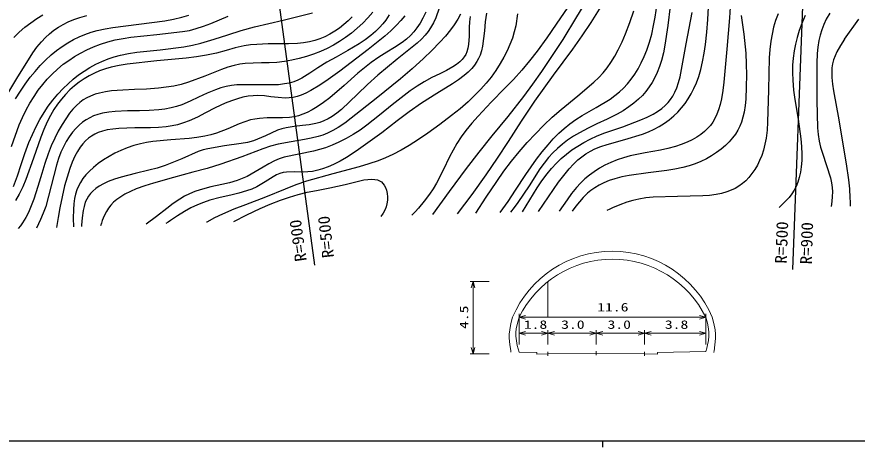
# Model space of a CAD drawing. Units: millimetres, scale not verified. Extents: x 40000 to 680000, y 20000 to 380000.
# Drawn here: x 177086 to 307551, y 204000 to 270808 of the extents above; entities that cross this region are included whole.
import ezdxf
from ezdxf.enums import TextEntityAlignment as Align

# ---------------------------------------------------------------- set-up
doc = ezdxf.new("R2010")
doc.units = ezdxf.units.MM
doc.header["$LTSCALE"] = 1000
for name, color, linetype, lineweight in [('M-BGD', 7, 'Continuous', 25), ('M-STR-HTXT', 7, 'Continuous', 13), ('M-TTL-BAND', 7, 'Continuous', 25)]:
    doc.layers.add(name, color=color, linetype=linetype, lineweight=lineweight)
doc.styles.add('ＭＳ ゴシック', font='')
doc.styles.get('ＭＳ ゴシック').set_extended_font_data('MS Gothic')

# ---------------------------------------------------------------- blocks, each defined once
blk = doc.blocks.new('BUHIN69')
at = {"color": 7, "linetype": 'Continuous', "lineweight": 13}
blk.add_lwpolyline([(296, -998), (0, 0), (778, -689)], dxfattribs=at)
blk = doc.blocks.new('BUHIN70')
at = {"color": 7, "linetype": 'Continuous', "lineweight": 13}
blk.add_lwpolyline([(-296, 998), (0, 0), (-778, 689)], dxfattribs=at)

msp = doc.modelspace()

# ---------------------------------------------------------------- linework, layer by layer
at = {"layer": 'M-BGD'}
for p, q in [((300227, 304002), (297529, 231591)), ((223341, 232244), (214165, 299823))]:
    msp.add_line(p, q, dxfattribs=at)
for points in [[(241677, 240102), (244263, 243697), (246904, 247263), (248876, 249806), (250896, 252313), (253362, 255346), (255780, 258415), (257218, 260345), (258607, 262312), (260268, 264784), (261886, 267300), (264050, 270786), (266161, 274298)], [(243197, 273685), (242120, 270653), (241755, 269868), (241335, 269109), (240946, 268520), (240502, 267959), (239907, 267316), (239256, 266702), (236148, 264221), (233123, 261729), (231547, 260307), (229975, 258806), (228743, 257596), (227475, 256434), (226763, 255860), (226026, 255343), (225397, 254969), (224743, 254651), (224136, 254423), (223505, 254251), (222493, 254062), (221444, 253928), (220163, 253780), (218887, 253572), (218225, 253410), (217574, 253188), (215705, 252344), (213820, 251561), (212888, 251313), (211939, 251123), (209338, 250760), (206755, 250338), (205993, 250147), (205250, 249897), (202706, 248779), (200140, 247717), (198878, 247331), (197597, 247002), (195466, 246503), (193277, 245928), (192264, 245602), (191269, 245219), (190554, 244886), (189873, 244504), (189353, 244148), (188882, 243754), (188517, 243376), (188197, 242957), (187932, 242502), (187718, 242015), (187518, 241384), (187370, 240720), (187218, 239623), (187121, 238479), (187113, 238372), (187105, 238254)], [(252119, 240456), (253345, 242146), (254522, 243873), (256124, 246304), (257780, 248707), (258639, 249848), (259552, 250959), (260370, 251864), (261232, 252728), (262057, 253473), (262923, 254173), (263863, 254845), (264836, 255466), (267036, 256727), (269192, 258032), (269943, 258569), (270663, 259159), (271294, 259754), (271891, 260400), (272478, 261129), (273021, 261898), (273549, 262756), (274027, 263646), (274480, 264621), (274877, 265617), (275293, 266858), (275650, 268110), (275951, 269435), (276193, 270771), (276483, 272834)], [(258101, 240573), (259608, 242842), (261194, 245120), (261991, 246184), (262833, 247208), (263490, 247920), (264182, 248581), (264796, 249089), (265440, 249545), (266125, 249949), (266839, 250300), (267763, 250677), (268728, 251004), (271472, 251765), (274246, 252597), (275142, 252949), (276012, 253354), (276834, 253801), (277632, 254304), (278367, 254838), (279063, 255418), (279687, 256013), (280273, 256656), (280823, 257340), (281325, 258062), (281788, 258838), (282204, 259655), (282601, 260576), (282942, 261519), (283279, 262654), (283559, 263811), (283815, 265149), (284010, 266493), (284211, 268437), (284355, 270400), (284535, 273253)], [(287906, 273144), (287732, 270665), (287313, 265762), (286829, 260654), (286685, 259367), (286482, 258091), (286287, 257211), (286036, 256353), (285778, 255671), (285465, 255014), (285136, 254460), (284757, 253940), (284328, 253452), (283845, 252992), (283268, 252533), (282639, 252110), (281908, 251695), (281131, 251325), (280240, 250971), (279331, 250675), (278176, 250364), (277015, 250112), (274653, 249691), (272300, 249211), (271287, 248929), (270274, 248585), (269325, 248201), (268390, 247756), (267538, 247287), (266711, 246763), (265971, 246225), (265264, 245636), (264595, 244996), (263964, 244307), (263211, 243378), (262501, 242408), (261898, 241528), (261301, 240629)], [(176547, 244478), (177170, 246145), (177745, 247857), (178330, 249593), (178965, 251293), (179503, 252557), (180094, 253792), (180685, 254891), (181328, 255961), (181978, 256928), (182675, 257858), (183455, 258787), (184292, 259689), (185036, 260426), (185825, 261122), (186662, 261779), (187536, 262389), (188435, 262943), (189361, 263443), (190294, 263880), (191255, 264264), (192224, 264582), (193206, 264841), (194445, 265097), (195708, 265296), (199361, 265692), (203013, 266148), (204343, 266410), (205656, 266730), (207750, 267333), (209836, 267997), (211912, 268657), (214004, 269258), (218429, 270289), (222979, 271412)], [(232348, 271506), (231595, 270650), (230785, 269815), (229929, 269019), (229051, 268284), (228137, 267598), (227199, 266968), (226231, 266391), (225253, 265877), (224242, 265413), (223169, 264993), (222058, 264623), (220935, 264312), (219790, 264058), (218635, 263863), (217472, 263727), (216270, 263654), (215052, 263641), (213781, 263626), (212525, 263551), (211685, 263439), (210854, 263266), (209852, 262985), (208860, 262645), (206297, 261612), (203716, 260638), (202595, 260319), (201473, 260063), (200280, 259863), (199070, 259722), (197237, 259591), (195347, 259518), (193559, 259437), (191782, 259296), (190854, 259166), (189942, 258977), (189231, 258774), (188538, 258514), (187954, 258232), (187398, 257897), (186855, 257496), (186344, 257041), (185795, 256467), (185277, 255837), (184676, 254991), (184121, 254106), (183518, 253054), (182968, 251975), (182434, 250784), (181951, 249561), (181429, 248046), (180959, 246496), (180371, 244474), (179729, 242480), (179333, 241440), (178883, 240429), (178467, 239629), (177993, 238851), (177665, 238378), (177314, 237923)], [(240591, 271516), (240122, 270574), (239681, 269812), (239188, 269080), (238713, 268478), (238195, 267917), (237577, 267359), (236908, 266836), (235742, 266045), (234530, 265294), (233298, 264528), (232105, 263716), (231046, 262912), (230030, 262065), (227888, 260153), (225669, 258253), (224709, 257512), (223719, 256823), (222959, 256362), (222180, 255958), (221498, 255669), (220801, 255437), (220134, 255283), (219442, 255185), (218308, 255116), (217157, 255106), (215942, 255100), (214738, 255033), (214058, 254942), (213380, 254790), (212497, 254519), (211619, 254185), (209862, 253427), (208089, 252729), (207194, 252471), (206278, 252270), (205058, 252075), (203824, 251939), (201013, 251735), (198180, 251468), (197228, 251315), (196292, 251105), (195241, 250812), (194208, 250462), (193240, 250072), (192293, 249626), (191404, 249141), (190530, 248595), (189741, 248036), (188985, 247426), (188374, 246861), (187803, 246252), (187352, 245687), (186956, 245095), (186651, 244537), (186399, 243948), (186193, 243301), (186042, 242622), (185926, 241777), (185868, 240910), (185859, 239571), (185901, 238214)], [(249979, 271373), (249795, 270018), (249669, 268638), (249551, 267427), (249376, 266245), (249216, 265537), (248999, 264850), (248783, 264343), (248510, 263858), (248133, 263314), (247703, 262800), (247148, 262240), (246531, 261703), (245668, 261049), (244738, 260421), (242289, 258919), (239916, 257395), (238010, 256041), (236160, 254654), (233730, 252803), (231228, 250973), (229760, 249947), (228252, 248966), (227270, 248393), (226270, 247880), (225425, 247509), (224565, 247198), (223794, 246979), (223000, 246817), (222280, 246727), (221537, 246696), (220235, 246731), (218946, 246705), (218435, 246631), (217941, 246497), (217393, 246270), (216861, 245983), (215618, 245176), (214336, 244416), (213551, 244067), (212746, 243774), (211538, 243420), (210308, 243124), (208667, 242752), (207045, 242322), (206076, 241995), (205129, 241611), (204113, 241131), (203124, 240598), (202019, 239926), (200949, 239205), (200590, 238953), (200232, 238699)], [(262611, 272323), (260812, 269664), (259355, 267558), (257850, 265488), (256688, 263984), (255471, 262508), (254188, 261092), (252850, 259705), (250740, 257572), (248684, 255408), (247710, 254296), (246787, 253151), (246072, 252175), (245402, 251157), (244804, 250128), (244255, 249064), (243282, 247020), (242251, 244998), (241725, 244119), (241143, 243264), (240312, 242178), (239425, 241118), (238936, 240558), (238437, 239993)], [(245524, 240233), (247765, 243238), (249962, 246286), (251705, 248847), (253405, 251450), (255437, 254590), (257518, 257695), (260426, 261747), (263381, 265779), (264839, 267832), (266254, 269926), (267827, 272394)], [(248354, 240328), (249943, 242811), (251586, 245268), (252714, 246844), (253891, 248385), (255086, 249851), (256333, 251287), (257593, 252646), (258898, 253965), (260219, 255215), (261584, 256424), (264163, 258518), (266690, 260648), (267421, 261370), (268107, 262132), (268726, 262912), (269305, 263738), (269901, 264701), (270449, 265702), (271039, 266917), (271582, 268176), (272264, 269949), (272893, 271753)], [(278513, 272443), (278138, 269448), (277699, 266423), (277460, 265226), (277162, 264042), (276866, 263093), (276513, 262162), (276155, 261380), (275746, 260631), (275281, 259918), (274760, 259229), (274196, 258595), (273586, 257999), (272871, 257389), (272116, 256824), (271223, 256238), (270302, 255705), (268741, 254911), (267155, 254172), (265787, 253525), (264439, 252820), (263499, 252266), (262588, 251659), (261788, 251051), (261020, 250391), (260316, 249709), (259650, 248979), (258946, 248101), (258289, 247186), (256601, 244558), (254863, 241963), (254311, 241227), (253751, 240497)], [(255609, 240530), (256709, 242416), (257861, 244271), (258611, 245371), (259406, 246432), (260113, 247281), (260866, 248091), (261618, 248810), (262414, 249487), (263272, 250138), (264174, 250745), (265115, 251305), (266080, 251810), (267208, 252321), (268356, 252775), (271143, 253748), (273988, 254806), (274939, 255226), (275857, 255697), (276554, 256118), (277206, 256581), (277724, 257019), (278194, 257495), (278588, 257979), (278938, 258506), (279266, 259120), (279548, 259779), (279831, 260614), (280064, 261493), (280987, 266589), (281906, 271478)], [(303280, 271392), (302753, 270425), (302370, 269606), (302046, 268770), (301796, 267951), (301605, 267115), (301444, 266116), (301341, 265088), (301274, 263632), (301266, 262157), (301296, 257836), (301385, 253595), (301495, 252540), (301666, 251483), (301878, 250550), (302151, 249624), (302810, 247726), (303410, 245815), (303577, 245061), (303685, 244291), (303718, 243613), (303690, 242920), (303609, 242143), (303500, 241363)], [(174770, 257341), (177107, 261239), (179558, 265208), (180208, 266086), (180902, 266923), (181514, 267574), (182168, 268182), (182844, 268720), (183556, 269209), (184295, 269639), (185076, 270022), (185960, 270385), (186875, 270695), (187946, 270989)], [(176246, 250671), (177446, 254015), (177958, 255196), (178525, 256351), (179115, 257421), (179756, 258457), (180411, 259406), (181112, 260315), (181820, 261136), (182576, 261922), (183421, 262700), (184305, 263431), (185141, 264050), (186022, 264626), (186973, 265175), (187955, 265672), (189002, 266133), (190083, 266544), (191212, 266908), (192366, 267216), (193576, 267464), (194794, 267652), (198819, 268050), (202795, 268504), (203873, 268708), (204947, 268972), (206079, 269335), (207194, 269755), (209917, 270920)], [(176604, 267607), (177450, 268416), (178344, 269187), (179241, 269890), (180174, 270545), (181123, 271138)], [(176896, 258053), (177650, 259288), (178378, 260369), (179154, 261413), (179918, 262343), (180736, 263245), (181559, 264086), (182428, 264889), (183258, 265571), (184132, 266212), (184996, 266773), (185889, 267279), (186761, 267707), (187654, 268079), (188609, 268411), (189582, 268686), (190785, 268954), (192015, 269166), (196047, 269641), (200087, 270177), (201395, 270432), (202694, 270748), (203802, 271074)], [(229145, 270814), (228527, 270173), (227877, 269588), (227186, 269047), (226459, 268554), (225692, 268107), (224917, 267724), (224112, 267393), (223338, 267137), (222541, 266936), (221617, 266775), (220675, 266672), (219245, 266601), (217808, 266590), (216088, 266590), (214367, 266530), (213385, 266437), (212394, 266282), (210987, 265970), (209585, 265599), (208069, 265189), (206544, 264839), (204968, 264573), (203383, 264366), (198834, 263948), (194230, 263465), (192989, 263258), (191753, 262990), (190840, 262736), (189938, 262421), (189121, 262073), (188315, 261664), (187535, 261198), (186784, 260678), (186041, 260090), (185327, 259447), (184646, 258752), (184002, 258008), (183406, 257228), (182855, 256408), (182301, 255467), (181800, 254497), (181279, 253332), (180809, 252136), (179689, 248853), (178501, 245558), (178000, 244407), (177443, 243281), (176900, 242311)], [(234914, 271134), (234361, 270296), (233912, 269704), (233417, 269152), (232760, 268513), (232060, 267918), (231168, 267249), (230224, 266618), (228482, 265574), (226678, 264565), (225241, 263749), (223837, 262881), (222598, 262056), (221353, 261299), (220725, 260981), (220068, 260717), (219368, 260520), (218641, 260379), (217721, 260272), (216784, 260224), (214022, 260258), (211251, 260232), (210422, 260150), (209598, 260006), (208763, 259781), (207933, 259494), (206617, 258942), (205307, 258328), (204009, 257719), (202690, 257166), (201875, 256885), (201049, 256664), (200088, 256484), (199114, 256363), (197644, 256265), (196143, 256226), (194258, 256193), (192354, 256100), (191369, 255992), (190390, 255825), (189682, 255648), (189000, 255415), (188402, 255145), (187829, 254821), (187278, 254434), (186759, 253996), (186229, 253467), (185730, 252883), (185229, 252197), (184773, 251472), (184326, 250642), (183935, 249789), (183550, 248791), (183227, 247785), (182422, 244548), (181566, 241355), (181186, 240334), (180745, 239321), (180439, 238668), (180125, 238018)], [(237312, 270983), (236692, 270219), (236027, 269496), (235141, 268637), (234202, 267810), (231615, 265731), (229010, 263712), (227243, 262373), (225431, 261076), (224106, 260197), (222718, 259349), (221979, 258963), (221226, 258637), (220608, 258432), (219981, 258286), (219361, 258211), (218723, 258197), (217638, 258268), (216532, 258401), (215525, 258517), (214513, 258574), (213756, 258552), (213006, 258470), (212185, 258316), (211364, 258099), (210400, 257775), (209439, 257388), (207882, 256659), (206355, 255878), (205116, 255239), (203857, 254659), (202961, 254328), (202055, 254058), (201182, 253867), (200283, 253733), (199070, 253627), (197830, 253579), (195419, 253561), (192950, 253481), (192016, 253389), (191100, 253239), (190404, 253069), (189730, 252844), (189180, 252599), (188664, 252304), (188198, 251965), (187767, 251577), (187325, 251092), (186920, 250557), (186493, 249885), (186110, 249166), (185691, 248235), (185325, 247271), (184885, 245909), (184512, 244560), (184115, 242863), (183781, 241177), (183514, 239648), (183264, 238124)], [(245976, 271236), (245531, 270426), (244994, 269585), (244397, 268765), (243617, 267808), (242778, 266876), (241520, 265588), (240218, 264341), (238440, 262740), (236632, 261194), (232877, 258134), (229011, 255063), (228000, 254321), (226966, 253636), (226152, 253163), (225315, 252748), (224599, 252452), (223851, 252209), (222805, 251947), (221727, 251739), (219688, 251417), (217652, 251033), (216456, 250708), (215279, 250326), (212035, 249097), (208772, 247927), (206612, 247276), (204434, 246682), (201410, 245885), (198302, 245002), (196946, 244570), (195606, 244079), (194727, 243700), (193880, 243270), (193221, 242872), (192607, 242432), (192118, 242011), (191668, 241545), (191303, 241083), (190986, 240584), (190649, 239906), (190361, 239189), (190213, 238778), (190065, 238355)], [(247486, 270855), (247378, 270018), (247329, 269160), (247298, 267806), (247208, 266496), (247111, 265927), (246957, 265383), (246784, 264974), (246560, 264598), (246247, 264201), (245875, 263827), (245369, 263418), (244798, 263035), (243816, 262483), (242767, 261965), (241530, 261367), (240347, 260729), (239232, 260042), (238160, 259310), (236731, 258240), (235349, 257131), (233396, 255522), (231417, 253969), (230376, 253228), (229290, 252528), (228221, 251922), (227103, 251358), (226069, 250897), (225013, 250492), (224079, 250194), (223125, 249952), (220852, 249502), (218600, 248995), (217826, 248751), (217074, 248450), (216191, 247999), (215321, 247487), (214090, 246726), (212833, 246021), (212088, 245687), (211309, 245406), (210115, 245060), (208898, 244769), (207221, 244396), (205572, 243967), (204734, 243689), (203912, 243353), (203136, 242962), (202378, 242511), (201362, 241818), (200365, 241064), (198773, 239804), (197176, 238596)], [(254811, 271276), (254552, 269426), (254316, 268463), (254022, 267516), (253647, 266519), (253216, 265544), (252698, 264528), (252127, 263539), (251440, 262480), (250708, 261461), (249942, 260502), (249124, 259574), (248158, 258576), (247147, 257618), (245890, 256520), (244591, 255465), (242771, 254080), (240903, 252734), (239458, 251758), (237990, 250837), (236736, 250117), (235458, 249454), (234345, 248936), (233204, 248472), (231744, 247964), (230255, 247510), (226141, 246423), (222045, 245277), (220393, 244702), (218762, 244071), (215685, 242823), (212582, 241631), (210794, 240931), (209023, 240172), (207791, 239581), (206581, 238932), (206563, 238922), (206546, 238913)], [(289553, 271026), (289930, 268088), (290246, 265151), (290336, 263474), (290366, 261789), (290336, 259929), (290245, 258040), (290150, 257020), (289995, 256002), (289821, 255230), (289588, 254467), (289333, 253829), (289024, 253217), (288639, 252598), (288201, 252009), (287678, 251409), (287103, 250842), (286435, 250266), (285723, 249732), (284952, 249231), (284151, 248782), (283285, 248367), (282395, 248007), (281457, 247694), (280493, 247436), (279244, 247172), (277985, 246968), (275082, 246611), (272147, 246189), (271033, 245957), (269934, 245667), (269054, 245377), (268203, 245033), (267485, 244682), (266802, 244281), (266214, 243867), (265662, 243406), (265027, 242780), (264429, 242107), (263851, 241393), (263284, 240663)], [(295258, 271267), (294892, 270231), (294583, 269178), (294332, 268116), (294139, 267037), (293976, 265756), (293873, 264461), (293773, 259450), (293647, 254456), (293553, 253221), (293399, 251987), (293224, 251041), (292988, 250097), (292728, 249293), (292409, 248504), (292060, 247786), (291651, 247085), (291220, 246461), (290739, 245869), (290258, 245369), (289734, 244913), (289193, 244523), (288613, 244181), (287970, 243876), (287300, 243626), (286509, 243401), (285683, 243229), (284641, 243084), (283577, 242996), (279657, 242929), (275862, 242805), (274750, 242687), (273644, 242509), (272715, 242302), (271799, 242036), (270681, 241627), (269566, 241154), (269125, 240956), (268685, 240757)], [(299452, 271001), (298932, 269768), (298542, 268701), (298208, 267608), (297952, 266563), (297755, 265504), (297613, 264403), (297528, 263281), (297503, 262123), (297537, 260952), (297670, 259439), (297860, 257954), (298366, 254929), (298817, 251864), (298918, 250691), (298960, 249487), (298940, 248500), (298859, 247506), (298734, 246670), (298552, 245854), (298337, 245151), (298067, 244476), (297773, 243895), (297427, 243345), (296984, 242778), (296484, 242236), (295957, 241724), (295414, 241222)], [(305588, 267333), (307800, 270464)], [(305588, 267333), (304960, 266360), (304393, 265373), (304108, 264765), (303878, 264133), (303728, 263531), (303635, 262906), (303592, 262160), (303609, 261400), (303709, 260357), (303871, 259295), (304694, 254805), (305436, 250424), (305850, 247974), (306206, 245504), (306348, 244119), (306430, 242722), (306443, 242073), (306440, 241414)], [(210802, 239057), (212801, 240069), (214866, 241045), (216437, 241723), (218021, 242340), (219396, 242816), (220758, 243225), (222174, 243574), (223600, 243864), (225703, 244258), (228040, 244762), (229505, 245158), (230956, 245487), (231602, 245577), (232221, 245603), (232665, 245570), (233083, 245478), (233401, 245352), (233693, 245171), (233931, 244951), (234139, 244673), (234327, 244312), (234472, 243894), (234578, 243399), (234627, 242866), (234616, 242324), (234546, 241790), (234429, 241321), (234256, 240878), (233956, 240337), (233614, 239829)]]:
    msp.add_lwpolyline(points, dxfattribs=at)
at = {"layer": 'M-STR-HTXT'}
for p, q in [((247450, 229717), (250425, 229717)), ((247925, 229717), (247925, 218467)), ((259550, 224177), (259550, 229717)), ((255050, 219927), (255050, 224677)), ((284050, 224677), (284050, 219927)), ((255050, 224177), (284050, 224177)), ((259550, 222177), (259550, 219927)), ((267050, 222177), (267050, 219927)), ((274550, 222177), (274550, 219927)), ((255050, 221677), (259550, 221677)), ((259550, 221677), (267050, 221677)), ((267050, 221677), (274550, 221677)), ((274550, 221677), (284050, 221677)), ((250425, 218467), (247450, 218467)), ((257800, 218690), (255050, 218745)), ((257800, 218440), (257800, 218690)), ((259550, 218467), (257800, 218440)), ((259550, 218792), (259550, 218167)), ((259550, 218467), (267050, 218579)), ((267050, 218904), (267050, 218279)), ((267050, 218579), (274550, 218467)), ((274550, 218792), (274550, 218167)), ((274550, 218467), (276550, 218437)), ((276550, 218687), (284050, 218837)), ((276550, 218437), (276550, 218687))]:
    msp.add_line(p, q, dxfattribs=at)
for points in [[(247638, 228717), (247925, 229717), (248210, 228717)], [(254050, 224177), (253799, 223199), (253606, 222209), (253544, 221568), (253541, 220916), (253624, 219932), (253770, 218935), (253784, 218845), (253800, 218745)], [(255050, 224177), (254800, 223266), (254612, 222354), (254554, 221785), (254558, 221215), (254638, 220508), (254779, 219799), (254908, 219277), (255050, 218745)], [(284050, 224177), (284300, 223275), (284487, 222374), (284545, 221814), (284542, 221255), (284463, 220567), (284321, 219869), (284192, 219358), (284050, 218837)], [(285050, 224177), (285303, 223190), (285495, 222199), (285558, 221548), (285560, 220895), (285475, 219899), (285329, 218890), (285314, 218800), (285300, 218710)], [(248213, 219467), (247925, 218467), (247640, 219467)]]:
    msp.add_lwpolyline(points, dxfattribs=at)
for centre, radius, start, end in [((269550, 217582), 16844, 23.04745, 156.95255), ((269550, 216996), 16181, 26.34509, 153.65491)]:
    msp.add_arc(centre, radius, start, end, dxfattribs=at)
at = {"layer": 'M-TTL-BAND'}
for p, q in [((40000, 205000), (579000, 205000)), ((268000, 205000), (268000, 204000))]:
    msp.add_line(p, q, dxfattribs=at)

# ---------------------------------------------------------------- block references
at = {"layer": 'M-STR-HTXT', "rotation": 57.43674}
for name, p in [('BUHIN69', (255050, 224177)), ('BUHIN70', (284050, 224177)), ('BUHIN69', (255050, 221677)), ('BUHIN70', (259550, 221677)), ('BUHIN69', (259550, 221677)), ('BUHIN70', (267050, 221677)), ('BUHIN69', (267050, 221677)), ('BUHIN70', (274550, 221677)), ('BUHIN69', (274550, 221677)), ('BUHIN70', (284050, 221677))]:
    msp.add_blockref(name, p, dxfattribs=at)

# ---------------------------------------------------------------- texts
at = {"layer": 'M-BGD', "style": 'ＭＳ ゴシック', "width": 1.05}
for s, rotation, p in [('R=900', 98.1, (222650, 233039)), ('R=500', 96.4, (226881, 233550)), ('R=500', 87.9, (297155, 232452)), ('R=900', 88.3, (301067, 232350))]:
    msp.add_text(s, height=1833, rotation=rotation, dxfattribs=at).set_placement(p, align=Align.BOTTOM_LEFT)
at = {"layer": 'M-STR-HTXT', "style": 'ＭＳ ゴシック', "width": 1.35}
msp.add_text('4.5', height=1320, rotation=90, dxfattribs=at).set_placement((247556, 222353), align=Align.BOTTOM_LEFT)
for s, p in [('11.6', (267197, 224677)), ('1.8', (255797, 221977)), ('3.0', (261597, 221977)), ('3.0', (268797, 221977)), ('3.8', (277697, 221977))]:
    msp.add_text(s, height=1320, dxfattribs=at).set_placement(p, align=Align.BOTTOM_LEFT)

doc.saveas('drawing.dxf')
